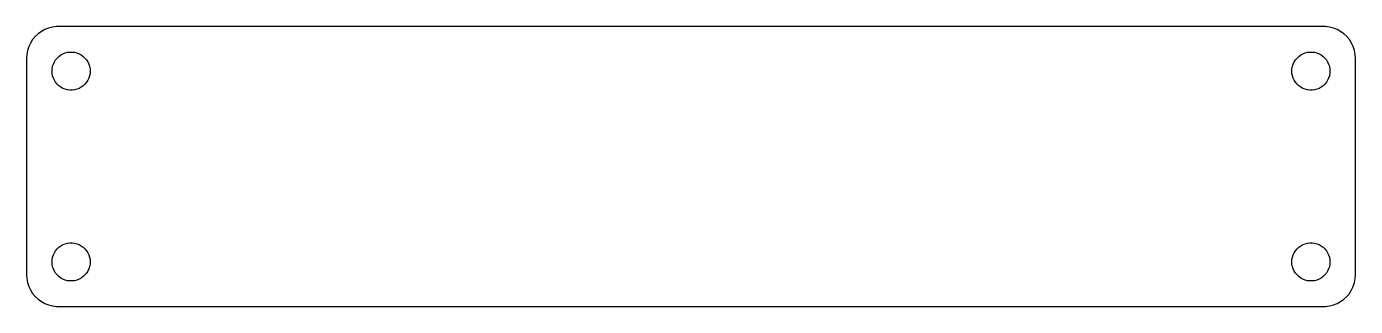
# Model space of a CAD drawing. Header units: metres. Extents: x -104 to 104, y -22 to 22.
import ezdxf

# ---------------------------------------------------------------- set-up
doc = ezdxf.new("R2010")
doc.units = ezdxf.units.M

msp = doc.modelspace()

# ---------------------------------------------------------------- linework, layer by layer
for p, q in [((-102.179, 21.2216), (-102.687, 20.8526)), ((-101.629, 21.5241), (-102.179, 21.2216)), ((-101.045, 21.7553), (-101.629, 21.5241)), ((-100.437, 21.9114), (-101.045, 21.7553)), ((-99.8139, 21.9901), (-100.437, 21.9114)), ((99.8139, 21.9901), (-99.8139, 21.9901)), ((100.437, 21.9114), (99.8139, 21.9901)), ((101.045, 21.7553), (100.437, 21.9114)), ((101.629, 21.5241), (101.045, 21.7553)), ((102.179, 21.2216), (101.629, 21.5241)), ((102.687, 20.8526), (102.179, 21.2216)), ((-104.149, 18.8406), (-104.343, 18.2434)), ((-103.882, 19.4088), (-104.149, 18.8406)), ((-103.545, 19.9389), (-103.882, 19.4088)), ((-103.145, 20.4227), (-103.545, 19.9389)), ((-102.687, 20.8526), (-103.145, 20.4227)), ((103.145, 20.4227), (102.687, 20.8526)), ((103.545, 19.9389), (103.145, 20.4227)), ((103.882, 19.4088), (103.545, 19.9389)), ((104.149, 18.8406), (103.882, 19.4088)), ((104.343, 18.2434), (104.149, 18.8406)), ((-104.461, 17.6267), (-104.5, 17)), ((-104.5, 17), (-104.5, -17)), ((-104.343, 18.2434), (-104.461, 17.6267)), ((-100.129, 16.4453), (-99.927, 16.7634)), ((-99.927, 16.7634), (-99.6869, 17.0536)), ((-99.6869, 17.0536), (-99.4123, 17.3115)), ((-99.4123, 17.3115), (-99.1075, 17.533)), ((-99.1075, 17.533), (-98.7773, 17.7145)), ((-98.7773, 17.7145), (-98.427, 17.8532)), ((-98.427, 17.8532), (-98.0621, 17.9469)), ((-98.0621, 17.9469), (-97.6884, 17.9941)), ((-97.6884, 17.9941), (-97.3116, 17.9941)), ((-97.3116, 17.9941), (-96.9379, 17.9469)), ((-96.9379, 17.9469), (-96.573, 17.8532)), ((-96.573, 17.8532), (-96.2227, 17.7145)), ((-96.2227, 17.7145), (-95.8925, 17.533)), ((-95.8925, 17.533), (-95.5877, 17.3115)), ((-95.5877, 17.3115), (-95.3131, 17.0536)), ((-95.3131, 17.0536), (-95.073, 16.7634)), ((-95.073, 16.7634), (-94.8711, 16.4453)), ((94.8711, 16.4453), (95.073, 16.7634)), ((95.073, 16.7634), (95.3131, 17.0536)), ((95.3131, 17.0536), (95.5877, 17.3115)), ((95.5877, 17.3115), (95.8925, 17.533)), ((95.8925, 17.533), (96.2227, 17.7145)), ((96.2227, 17.7145), (96.573, 17.8532)), ((96.573, 17.8532), (96.9379, 17.9469)), ((96.9379, 17.9469), (97.3116, 17.9941)), ((97.3116, 17.9941), (97.6884, 17.9941)), ((97.6884, 17.9941), (98.0621, 17.9469)), ((98.0621, 17.9469), (98.427, 17.8532)), ((98.427, 17.8532), (98.7773, 17.7145)), ((98.7773, 17.7145), (99.1075, 17.533)), ((99.1075, 17.533), (99.4123, 17.3115)), ((99.4123, 17.3115), (99.6869, 17.0536)), ((99.6869, 17.0536), (99.927, 16.7634)), ((99.927, 16.7634), (100.129, 16.4453)), ((104.461, 17.6267), (104.343, 18.2434)), ((104.5, 17), (104.461, 17.6267)), ((104.5, -17), (104.5, 17)), ((-100.5, 15), (-100.476, 15.376)), ((-100.476, 14.624), (-100.5, 15)), ((-100.476, 15.376), (-100.406, 15.7461)), ((-100.406, 15.7461), (-100.289, 16.1044)), ((-100.289, 16.1044), (-100.129, 16.4453)), ((-94.8711, 16.4453), (-94.7107, 16.1044)), ((-94.7107, 16.1044), (-94.5943, 15.7461)), ((-94.5943, 15.7461), (-94.5237, 15.376)), ((-94.5237, 15.376), (-94.5, 15)), ((-94.5, 15), (-94.5237, 14.624)), ((94.5, 15), (94.5237, 15.376)), ((94.5237, 14.624), (94.5, 15)), ((94.5237, 15.376), (94.5943, 15.7461)), ((94.5943, 15.7461), (94.7107, 16.1044)), ((94.7107, 16.1044), (94.8711, 16.4453)), ((100.129, 16.4453), (100.289, 16.1044)), ((100.289, 16.1044), (100.406, 15.7461)), ((100.406, 15.7461), (100.476, 15.376)), ((100.476, 15.376), (100.5, 15)), ((100.5, 15), (100.476, 14.624)), ((-100.406, 14.2539), (-100.476, 14.624)), ((-100.289, 13.8956), (-100.406, 14.2539)), ((-100.129, 13.5547), (-100.289, 13.8956)), ((-99.927, 13.2366), (-100.129, 13.5547)), ((-99.6869, 12.9464), (-99.927, 13.2366)), ((-99.4123, 12.6884), (-99.6869, 12.9464)), ((-99.1075, 12.467), (-99.4123, 12.6884)), ((-95.5877, 12.6884), (-95.8925, 12.467)), ((-95.3131, 12.9464), (-95.5877, 12.6884)), ((-95.073, 13.2366), (-95.3131, 12.9464)), ((-94.8711, 13.5547), (-95.073, 13.2366)), ((-94.7107, 13.8956), (-94.8711, 13.5547)), ((-94.5943, 14.2539), (-94.7107, 13.8956)), ((-94.5237, 14.624), (-94.5943, 14.2539)), ((94.5943, 14.2539), (94.5237, 14.624)), ((94.7107, 13.8956), (94.5943, 14.2539)), ((94.8711, 13.5547), (94.7107, 13.8956)), ((95.073, 13.2366), (94.8711, 13.5547)), ((95.3131, 12.9464), (95.073, 13.2366)), ((95.5877, 12.6884), (95.3131, 12.9464)), ((95.8925, 12.467), (95.5877, 12.6884)), ((99.4123, 12.6884), (99.1075, 12.467)), ((99.6869, 12.9464), (99.4123, 12.6884)), ((99.927, 13.2366), (99.6869, 12.9464)), ((100.129, 13.5547), (99.927, 13.2366)), ((100.289, 13.8956), (100.129, 13.5547)), ((100.406, 14.2539), (100.289, 13.8956)), ((100.476, 14.624), (100.406, 14.2539)), ((-98.7773, 12.2855), (-99.1075, 12.467)), ((-98.427, 12.1468), (-98.7773, 12.2855)), ((-98.0621, 12.0531), (-98.427, 12.1468)), ((-97.6884, 12.0059), (-98.0621, 12.0531)), ((-97.3116, 12.0059), (-97.6884, 12.0059)), ((-96.9379, 12.0531), (-97.3116, 12.0059)), ((-96.573, 12.1468), (-96.9379, 12.0531)), ((-96.2227, 12.2855), (-96.573, 12.1468)), ((-95.8925, 12.467), (-96.2227, 12.2855)), ((96.2227, 12.2855), (95.8925, 12.467)), ((96.573, 12.1468), (96.2227, 12.2855)), ((96.9379, 12.0531), (96.573, 12.1468)), ((97.3116, 12.0059), (96.9379, 12.0531)), ((97.6884, 12.0059), (97.3116, 12.0059)), ((98.0621, 12.0531), (97.6884, 12.0059)), ((98.427, 12.1468), (98.0621, 12.0531)), ((98.7773, 12.2855), (98.427, 12.1468)), ((99.1075, 12.467), (98.7773, 12.2855)), ((-99.4123, -12.6884), (-99.1075, -12.467)), ((-99.1075, -12.467), (-98.7773, -12.2855)), ((-98.7773, -12.2855), (-98.427, -12.1468)), ((-98.427, -12.1468), (-98.0621, -12.0531)), ((-98.0621, -12.0531), (-97.6884, -12.0059)), ((-97.6884, -12.0059), (-97.3116, -12.0059)), ((-97.3116, -12.0059), (-96.9379, -12.0531)), ((-96.9379, -12.0531), (-96.573, -12.1468)), ((-96.573, -12.1468), (-96.2227, -12.2855)), ((-96.2227, -12.2855), (-95.8925, -12.467)), ((-95.8925, -12.467), (-95.5877, -12.6884)), ((95.5877, -12.6884), (95.8925, -12.467)), ((95.8925, -12.467), (96.2227, -12.2855)), ((96.2227, -12.2855), (96.573, -12.1468)), ((96.573, -12.1468), (96.9379, -12.0531)), ((96.9379, -12.0531), (97.3116, -12.0059)), ((97.3116, -12.0059), (97.6884, -12.0059)), ((97.6884, -12.0059), (98.0621, -12.0531)), ((98.0621, -12.0531), (98.427, -12.1468)), ((98.427, -12.1468), (98.7773, -12.2855)), ((98.7773, -12.2855), (99.1075, -12.467)), ((99.1075, -12.467), (99.4123, -12.6884)), ((-100.5, -15), (-100.476, -14.624)), ((-100.476, -14.624), (-100.406, -14.2539)), ((-100.406, -14.2539), (-100.289, -13.8956)), ((-100.289, -13.8956), (-100.129, -13.5547)), ((-100.129, -13.5547), (-99.927, -13.2366)), ((-99.927, -13.2366), (-99.6869, -12.9464)), ((-99.6869, -12.9464), (-99.4123, -12.6884)), ((-95.5877, -12.6884), (-95.3131, -12.9464)), ((-95.3131, -12.9464), (-95.073, -13.2366)), ((-95.073, -13.2366), (-94.8711, -13.5547)), ((-94.8711, -13.5547), (-94.7107, -13.8956)), ((-94.7107, -13.8956), (-94.5943, -14.2539)), ((-94.5943, -14.2539), (-94.5237, -14.624)), ((-94.5237, -14.624), (-94.5, -15)), ((94.5, -15), (94.5237, -14.624)), ((94.5237, -14.624), (94.5943, -14.2539)), ((94.5943, -14.2539), (94.7107, -13.8956)), ((94.7107, -13.8956), (94.8711, -13.5547)), ((94.8711, -13.5547), (95.073, -13.2366)), ((95.073, -13.2366), (95.3131, -12.9464)), ((95.3131, -12.9464), (95.5877, -12.6884)), ((99.4123, -12.6884), (99.6869, -12.9464)), ((99.6869, -12.9464), (99.927, -13.2366)), ((99.927, -13.2366), (100.129, -13.5547)), ((100.129, -13.5547), (100.289, -13.8956)), ((100.289, -13.8956), (100.406, -14.2539)), ((100.406, -14.2539), (100.476, -14.624)), ((100.476, -14.624), (100.5, -15)), ((-100.476, -15.376), (-100.5, -15)), ((-100.406, -15.7461), (-100.476, -15.376)), ((-100.289, -16.1044), (-100.406, -15.7461)), ((-100.129, -16.4453), (-100.289, -16.1044)), ((-99.927, -16.7634), (-100.129, -16.4453)), ((-94.8711, -16.4453), (-95.073, -16.7634)), ((-94.7107, -16.1044), (-94.8711, -16.4453)), ((-94.5943, -15.7461), (-94.7107, -16.1044)), ((-94.5237, -15.376), (-94.5943, -15.7461)), ((-94.5, -15), (-94.5237, -15.376)), ((94.5237, -15.376), (94.5, -15)), ((94.5943, -15.7461), (94.5237, -15.376)), ((94.7107, -16.1044), (94.5943, -15.7461)), ((94.8711, -16.4453), (94.7107, -16.1044)), ((95.073, -16.7634), (94.8711, -16.4453)), ((100.129, -16.4453), (99.927, -16.7634)), ((100.289, -16.1044), (100.129, -16.4453)), ((100.406, -15.7461), (100.289, -16.1044)), ((100.476, -15.376), (100.406, -15.7461)), ((100.5, -15), (100.476, -15.376)), ((-104.5, -17), (-104.461, -17.6267)), ((-104.461, -17.6267), (-104.343, -18.2434)), ((-104.343, -18.2434), (-104.149, -18.8406)), ((-99.6869, -17.0536), (-99.927, -16.7634)), ((-99.4123, -17.3115), (-99.6869, -17.0536)), ((-99.1075, -17.533), (-99.4123, -17.3115)), ((-98.7773, -17.7145), (-99.1075, -17.533)), ((-98.427, -17.8532), (-98.7773, -17.7145)), ((-98.0621, -17.9469), (-98.427, -17.8532)), ((-97.6884, -17.9941), (-98.0621, -17.9469)), ((-97.3116, -17.9941), (-97.6884, -17.9941)), ((-96.9379, -17.9469), (-97.3116, -17.9941)), ((-96.573, -17.8532), (-96.9379, -17.9469)), ((-96.2227, -17.7145), (-96.573, -17.8532)), ((-95.8925, -17.533), (-96.2227, -17.7145)), ((-95.5877, -17.3115), (-95.8925, -17.533)), ((-95.3131, -17.0536), (-95.5877, -17.3115)), ((-95.073, -16.7634), (-95.3131, -17.0536)), ((95.3131, -17.0536), (95.073, -16.7634)), ((95.5877, -17.3115), (95.3131, -17.0536)), ((95.8925, -17.533), (95.5877, -17.3115)), ((96.2227, -17.7145), (95.8925, -17.533)), ((96.573, -17.8532), (96.2227, -17.7145)), ((96.9379, -17.9469), (96.573, -17.8532)), ((97.3116, -17.9941), (96.9379, -17.9469)), ((97.6884, -17.9941), (97.3116, -17.9941)), ((98.0621, -17.9469), (97.6884, -17.9941)), ((98.427, -17.8532), (98.0621, -17.9469)), ((98.7773, -17.7145), (98.427, -17.8532)), ((99.1075, -17.533), (98.7773, -17.7145)), ((99.4123, -17.3115), (99.1075, -17.533)), ((99.6869, -17.0536), (99.4123, -17.3115)), ((99.927, -16.7634), (99.6869, -17.0536)), ((104.149, -18.8406), (104.343, -18.2434)), ((104.343, -18.2434), (104.461, -17.6267)), ((104.461, -17.6267), (104.5, -17)), ((-104.149, -18.8406), (-103.882, -19.4088)), ((-103.882, -19.4088), (-103.545, -19.9389)), ((-103.545, -19.9389), (-103.145, -20.4227)), ((-103.145, -20.4227), (-102.687, -20.8526)), ((-102.687, -20.8526), (-102.179, -21.2216)), ((102.179, -21.2216), (102.687, -20.8526)), ((102.687, -20.8526), (103.145, -20.4227)), ((103.145, -20.4227), (103.545, -19.9389)), ((103.545, -19.9389), (103.882, -19.4088)), ((103.882, -19.4088), (104.149, -18.8406)), ((-102.179, -21.2216), (-101.629, -21.5241)), ((-101.629, -21.5241), (-101.045, -21.7553)), ((-101.045, -21.7553), (-100.437, -21.9114)), ((-100.437, -21.9114), (-99.8139, -21.9901)), ((-99.8139, -21.9901), (99.8139, -21.9901)), ((99.8139, -21.9901), (100.437, -21.9114)), ((100.437, -21.9114), (101.045, -21.7553)), ((101.045, -21.7553), (101.629, -21.5241)), ((101.629, -21.5241), (102.179, -21.2216))]:
    msp.add_line(p, q)

doc.saveas('drawing.dxf')
